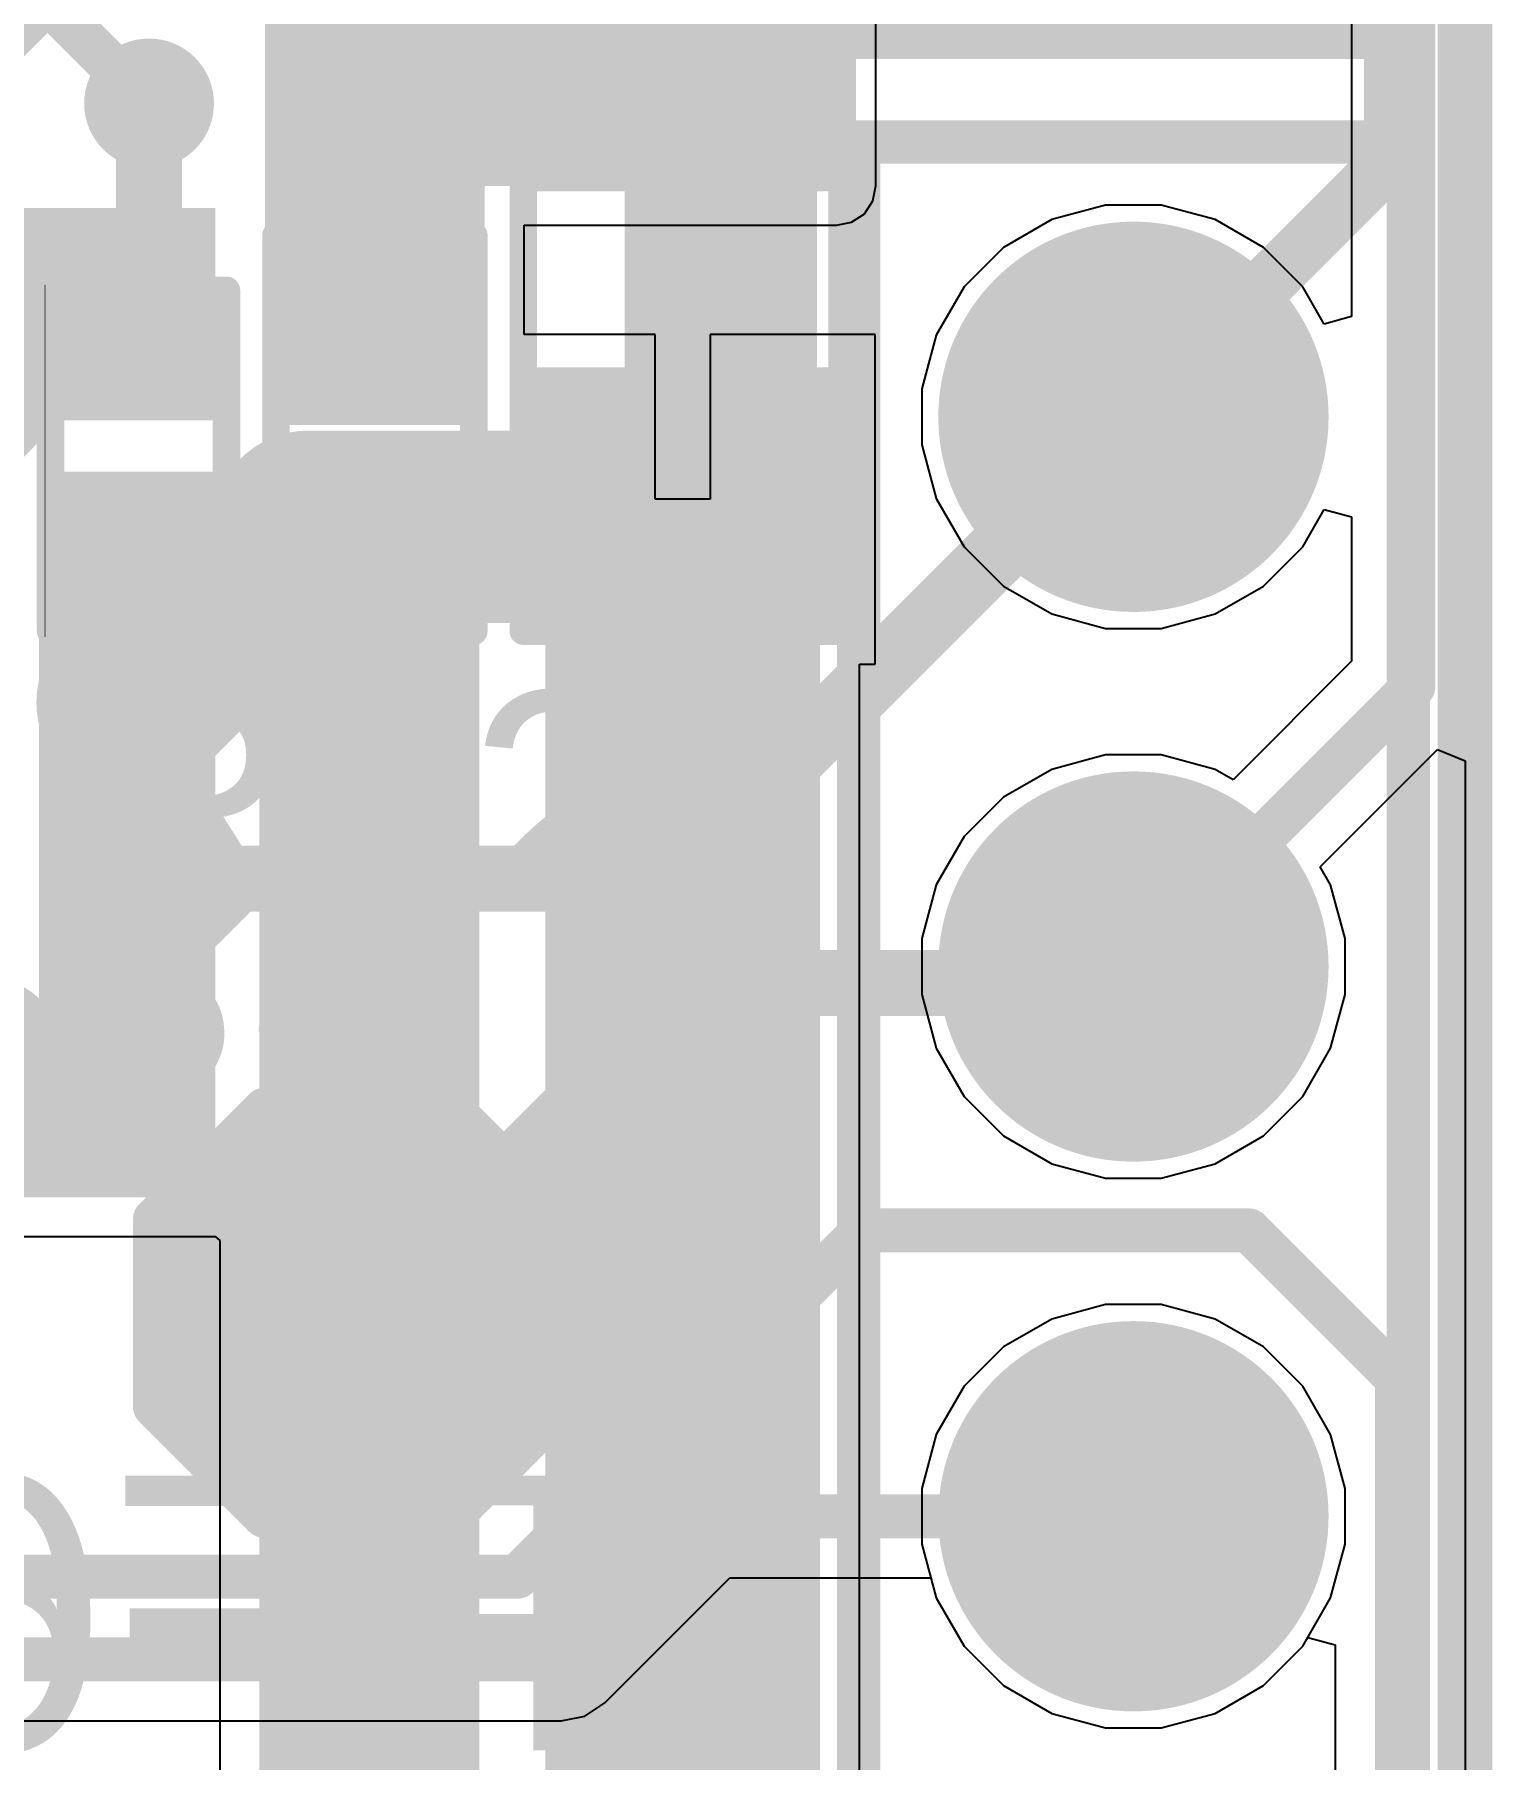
# Model space of a CAD drawing. Header units: millimetres. Extents: x -0.91 to 0.79, y -0.9 to 0.79.
# Drawn here: x 0.5272 to 0.7924, y -0.0312 to 0.2825 of the extents above; entities that cross this region are included whole.
import ezdxf

# ---------------------------------------------------------------- set-up
doc = ezdxf.new("R2010")
doc.units = ezdxf.units.MM
doc.header["$MEASUREMENT"] = 0
for name, color, linetype in [('BottomLayer', 5, 'Continuous'), ('BottomOverlay', 54, 'Continuous'), ('BottomPaste', 16, 'Continuous'), ('BottomSolder', 6, 'Continuous'), ('Mechanical2', 216, 'Continuous'), ('MultiLayer', 9, 'Continuous'), ('PadHoleLayer', 156, 'Continuous'), ('TopLayer', 1, 'Continuous'), ('TopOverlay', 2, 'Continuous'), ('TopPaste', 8, 'Continuous'), ('TopSolder', 216, 'Continuous'), ('ViaHoleLayer', 16, 'Continuous')]:
    doc.layers.add(name, color=color, linetype=linetype)
doc.styles.add('Arial', font='', dxfattribs={"height": 0.2})
doc.styles.get('Arial').set_extended_font_data('Arial')

# ---------------------------------------------------------------- blocks, each defined once
blk = doc.blocks.new('R___0402_4')
at = {"layer": 'TopLayer'}
for points in [[(-0.0275, -0.0125), (-0.0275, 0.0125), (-0.0095, 0.0125), (-0.0095, -0.0125)], [(0.0095, -0.0125), (0.0095, 0.0125), (0.0275, 0.0125), (0.0275, -0.0125)]]:
    blk.add_hatch(color=1, dxfattribs=at).paths.add_polyline_path(points)
at = {"layer": 'TopPaste'}
for points in [[(-0.0275, -0.0125), (-0.0275, 0.0125), (-0.0095, 0.0125), (-0.0095, -0.0125)], [(0.0095, -0.0125), (0.0095, 0.0125), (0.0275, 0.0125), (0.0275, -0.0125)]]:
    blk.add_hatch(color=8, dxfattribs=at).paths.add_polyline_path(points)
at = {"layer": 'TopSolder'}
for points in [[(-0.02967, -0.01467), (-0.02967, 0.01467), (-0.00733, 0.01467), (-0.00733, -0.01467)], [(0.00733, -0.01467), (0.00733, 0.01467), (0.02967, 0.01467), (0.02967, -0.01467)]]:
    blk.add_hatch(color=216, dxfattribs=at).paths.add_polyline_path(points)
at = {"layer": 'TopOverlay'}
for points, const_width in [([(0.031, 0.016), (-0.031, 0.016)], 0.005), ([(-0.031, -0.016), (-0.031, 0.016)], 0.005), ([(0.031, -0.016), (0.031, 0.016)], 0.005), ([(0.031, -0.016), (-0.031, -0.016)], 0.005), ([(0.032, -0.017), (-0.032, -0.017)], 0.000127)]:
    blk.add_lwpolyline(points, dxfattribs=dict(at, const_width=const_width))
for points, const_width in [([(-0.03225, 0.016, 1), (-0.02975, 0.016, 1)], 0.0025), ([(-0.03225, 0.016, 1), (-0.02975, 0.016, 1)], 0.0025), ([(0.02975, 0.016, 1), (0.03225, 0.016, 1)], 0.0025), ([(0.02975, 0.016, 1), (0.03225, 0.016, 1)], 0.0025), ([(-0.03225, -0.016, 1), (-0.02975, -0.016, 1)], 0.0025), ([(-0.03225, -0.016, 1), (-0.02975, -0.016, 1)], 0.0025), ([(0.02975, -0.016, 1), (0.03225, -0.016, 1)], 0.0025), ([(0.02975, -0.016, 1), (0.03225, -0.016, 1)], 0.0025), ([(-0.03203, -0.017, 1), (-0.03197, -0.017, 1)], 0.0000635), ([(0.03197, -0.017, 1), (0.03203, -0.017, 1)], 0.0000635)]:
    blk.add_lwpolyline(points, format="xyb", close=True, dxfattribs=dict(at, const_width=const_width))
blk = doc.blocks.new('RES_0805_11')
at = {"layer": 'TopLayer'}
for points in [[(-0.06, 0.025), (-0.02, 0.025), (-0.02, -0.025), (-0.06, -0.025)], [(0.02, 0.025), (0.06, 0.025), (0.06, -0.025), (0.02, -0.025)]]:
    blk.add_hatch(color=1, dxfattribs=at).paths.add_polyline_path(points)
at = {"layer": 'TopPaste'}
for points in [[(-0.06, 0.025), (-0.02, 0.025), (-0.02, -0.025), (-0.06, -0.025)], [(0.02, 0.025), (0.06, 0.025), (0.06, -0.025), (0.02, -0.025)]]:
    blk.add_hatch(color=8, dxfattribs=at).paths.add_polyline_path(points)
at = {"layer": 'TopSolder'}
for points in [[(-0.064, 0.029), (-0.016, 0.029), (-0.016, -0.029), (-0.064, -0.029)], [(0.016, 0.029), (0.064, 0.029), (0.064, -0.029), (0.016, -0.029)]]:
    blk.add_hatch(color=216, dxfattribs=at).paths.add_polyline_path(points)
at = {"layer": 'TopOverlay', "const_width": 0.005}
for points in [[(0.064, 0.029), (-0.064, 0.029)], [(-0.064, -0.029), (-0.064, 0.029)], [(0.064, -0.029), (0.064, 0.029)], [(0.064, -0.029), (-0.064, -0.029)]]:
    blk.add_lwpolyline(points, dxfattribs=at)
at = {"layer": 'TopOverlay', "const_width": 0.0025}
for points in [[(-0.06525, 0.029, 1), (-0.06275, 0.029, 1)], [(-0.06525, 0.029, 1), (-0.06275, 0.029, 1)], [(0.06275, 0.029, 1), (0.06525, 0.029, 1)], [(0.06275, 0.029, 1), (0.06525, 0.029, 1)], [(-0.06525, -0.029, 1), (-0.06275, -0.029, 1)], [(-0.06525, -0.029, 1), (-0.06275, -0.029, 1)], [(0.06275, -0.029, 1), (0.06525, -0.029, 1)], [(0.06275, -0.029, 1), (0.06525, -0.029, 1)]]:
    blk.add_lwpolyline(points, format="xyb", close=True, dxfattribs=at)
blk = doc.blocks.new('HDR1X2__B_39')
at = {"layer": 'BottomLayer'}
blk.add_hatch(color=5, dxfattribs=at).paths.add_polyline_path([(-0.02953, 0.02953), (0.02953, 0.02953), (0.02953, -0.02953), (-0.02953, -0.02953)])
h = blk.add_hatch(color=5, dxfattribs=at)
edge = h.paths.add_edge_path()
edge.add_arc((0.1, 0), 0.02953, 0, 360)
at = {"layer": 'BottomSolder'}
blk.add_hatch(color=6, dxfattribs=at).paths.add_polyline_path([(-0.03353, 0.03353), (0.03353, 0.03353), (0.03353, -0.03353), (-0.03353, -0.03353)])
h = blk.add_hatch(color=6, dxfattribs=at)
edge = h.paths.add_edge_path()
edge.add_arc((0.1, 0), 0.03353, 0, 360)
at = {"layer": 'MultiLayer'}
blk.add_hatch(color=9, dxfattribs=at).paths.add_polyline_path([(-0.02953, 0.02953), (0.02953, 0.02953), (0.02953, -0.02953), (-0.02953, -0.02953)])
h = blk.add_hatch(color=9, dxfattribs=at)
edge = h.paths.add_edge_path()
edge.add_arc((0.1, 0), 0.02953, 0, 360)
at = {"layer": 'PadHoleLayer'}
h = blk.add_hatch(color=156, dxfattribs=at)
edge = h.paths.add_edge_path()
edge.add_arc((0, 0), 0.01772, 0, 360)
h = blk.add_hatch(color=156, dxfattribs=at)
edge = h.paths.add_edge_path()
edge.add_arc((0.1, 0), 0.01772, 0, 360)
at = {"layer": 'TopLayer'}
blk.add_hatch(color=1, dxfattribs=at).paths.add_polyline_path([(-0.02953, 0.02953), (0.02953, 0.02953), (0.02953, -0.02953), (-0.02953, -0.02953)])
h = blk.add_hatch(color=1, dxfattribs=at)
edge = h.paths.add_edge_path()
edge.add_arc((0.1, 0), 0.02953, 0, 360)
at = {"layer": 'TopSolder'}
blk.add_hatch(color=216, dxfattribs=at).paths.add_polyline_path([(-0.03353, 0.03353), (0.03353, 0.03353), (0.03353, -0.03353), (-0.03353, -0.03353)])
h = blk.add_hatch(color=216, dxfattribs=at)
edge = h.paths.add_edge_path()
edge.add_arc((0.1, 0), 0.03353, 0, 360)
at = {"layer": 'BottomOverlay', "const_width": 0.00787}
for points in [[(-0.05, -0.05), (-0.05, 0.05)], [(0.15, 0.05), (-0.05, 0.05)], [(0.15, -0.05), (0.15, 0.05)], [(0.15, -0.05), (-0.05, -0.05)]]:
    blk.add_lwpolyline(points, dxfattribs=at)
at = {"layer": 'BottomOverlay', "const_width": 0.00394}
for points in [[(-0.05197, 0.05, 1), (-0.04803, 0.05, 1)], [(-0.05197, 0.05, 1), (-0.04803, 0.05, 1)], [(0.14803, 0.05, 1), (0.15197, 0.05, 1)], [(0.14803, 0.05, 1), (0.15197, 0.05, 1)], [(-0.05197, -0.05, 1), (-0.04803, -0.05, 1)], [(-0.05197, -0.05, 1), (-0.04803, -0.05, 1)], [(0.14803, -0.05, 1), (0.15197, -0.05, 1)], [(0.14803, -0.05, 1), (0.15197, -0.05, 1)]]:
    blk.add_lwpolyline(points, format="xyb", close=True, dxfattribs=at)
blk = doc.blocks.new('T__________B_49')
at = {"layer": 'BottomLayer'}
blk.add_hatch(color=5, dxfattribs=at).paths.add_polyline_path([(0.015, 0.03), (-0.015, 0.03), (-0.03, 0.015), (-0.03, -0.015), (-0.015, -0.03), (0.015, -0.03), (0.03, -0.015), (0.03, 0.015)])
at = {"layer": 'BottomPaste'}
blk.add_hatch(color=16, dxfattribs=at).paths.add_polyline_path([(0.015, 0.03), (-0.015, 0.03), (-0.03, 0.015), (-0.03, -0.015), (-0.015, -0.03), (0.015, -0.03), (0.03, -0.015), (0.03, 0.015)])
at = {"layer": 'BottomSolder'}
blk.add_hatch(color=6, dxfattribs=at).paths.add_polyline_path([(0.017, 0.034), (-0.017, 0.034), (-0.034, 0.017), (-0.034, -0.017), (-0.017, -0.034), (0.017, -0.034), (0.034, -0.017), (0.034, 0.017)])
at = {"layer": 'BottomOverlay', "const_width": 0.00787}
for points in [[(-0.037, 0.017), (-0.017, 0.037)], [(-0.017, 0.037), (0.017, 0.037)], [(-0.017, 0.037), (0.017, 0.037)], [(0.017, 0.037), (0.037, 0.017)], [(-0.037, -0.017), (-0.037, 0.017)], [(0.037, -0.017), (0.037, 0.017)], [(-0.037, -0.017), (-0.017, -0.037)], [(0.017, -0.037), (0.037, -0.017)], [(-0.017, -0.037), (0.017, -0.037)], [(-0.017, -0.037), (0.017, -0.037)]]:
    blk.add_lwpolyline(points, dxfattribs=at)
at = {"layer": 'BottomOverlay', "const_width": 0.00394}
for points in [[(-0.01897, 0.037, 1), (-0.01503, 0.037, 1)], [(-0.01897, 0.037, 1), (-0.01503, 0.037, 1)], [(-0.01897, 0.037, 1), (-0.01503, 0.037, 1)], [(0.01503, 0.037, 1), (0.01897, 0.037, 1)], [(0.01503, 0.037, 1), (0.01897, 0.037, 1)], [(0.01503, 0.037, 1), (0.01897, 0.037, 1)], [(-0.03897, 0.017, 1), (-0.03503, 0.017, 1)], [(-0.03897, 0.017, 1), (-0.03503, 0.017, 1)], [(0.03503, 0.017, 1), (0.03897, 0.017, 1)], [(0.03503, 0.017, 1), (0.03897, 0.017, 1)], [(-0.03897, -0.017, 1), (-0.03503, -0.017, 1)], [(-0.03897, -0.017, 1), (-0.03503, -0.017, 1)], [(0.03503, -0.017, 1), (0.03897, -0.017, 1)], [(0.03503, -0.017, 1), (0.03897, -0.017, 1)], [(-0.01897, -0.037, 1), (-0.01503, -0.037, 1)], [(-0.01897, -0.037, 1), (-0.01503, -0.037, 1)], [(-0.01897, -0.037, 1), (-0.01503, -0.037, 1)], [(0.01503, -0.037, 1), (0.01897, -0.037, 1)], [(0.01503, -0.037, 1), (0.01897, -0.037, 1)], [(0.01503, -0.037, 1), (0.01897, -0.037, 1)]]:
    blk.add_lwpolyline(points, format="xyb", close=True, dxfattribs=at)
blk = doc.blocks.new('LED_0402_56')
at = {"layer": 'TopLayer'}
for points in [[(-0.03091, 0.01417), (-0.0065, 0.01417), (-0.0065, -0.01417), (-0.03091, -0.01417)], [(0.0065, 0.01417), (0.03091, 0.01417), (0.03091, -0.01417), (0.0065, -0.01417)]]:
    blk.add_hatch(color=1, dxfattribs=at).paths.add_polyline_path(points)
at = {"layer": 'TopOverlay'}
blk.add_hatch(color=2, dxfattribs=at).paths.add_polyline_path([(0.037, -0.02), (0.061, -0.02), (0.061, 0.02), (0.037, 0.02)])
at = {"layer": 'TopPaste'}
for points in [[(-0.03091, 0.01417), (-0.0065, 0.01417), (-0.0065, -0.01417), (-0.03091, -0.01417)], [(0.0065, 0.01417), (0.03091, 0.01417), (0.03091, -0.01417), (0.0065, -0.01417)]]:
    blk.add_hatch(color=8, dxfattribs=at).paths.add_polyline_path(points)
at = {"layer": 'TopSolder'}
for points in [[(-0.03491, 0.01817), (-0.0025, 0.01817), (-0.0025, -0.01817), (-0.03491, -0.01817)], [(0.0025, 0.01817), (0.03491, 0.01817), (0.03491, -0.01817), (0.0025, -0.01817)]]:
    blk.add_hatch(color=216, dxfattribs=at).paths.add_polyline_path(points)
at = {"layer": 'TopOverlay', "const_width": 0.005}
for points in [[(-0.035, 0.018), (-0.035, -0.018)], [(-0.035, 0.018), (0.037, 0.018)], [(0.037, 0.018), (0.037, -0.018)], [(-0.035, -0.018), (0.037, -0.018)]]:
    blk.add_lwpolyline(points, dxfattribs=at)
at = {"layer": 'TopOverlay', "const_width": 0.0025}
for points in [[(-0.03625, 0.018, 1), (-0.03375, 0.018, 1)], [(-0.03625, 0.018, 1), (-0.03375, 0.018, 1)], [(0.03575, 0.018, 1), (0.03825, 0.018, 1)], [(0.03575, 0.018, 1), (0.03825, 0.018, 1)], [(-0.03625, -0.018, 1), (-0.03375, -0.018, 1)], [(-0.03625, -0.018, 1), (-0.03375, -0.018, 1)], [(0.03575, -0.018, 1), (0.03825, -0.018, 1)], [(0.03575, -0.018, 1), (0.03825, -0.018, 1)]]:
    blk.add_lwpolyline(points, format="xyb", close=True, dxfattribs=at)
blk = doc.blocks.new('HDR1X4__B_60')
at = {"layer": 'BottomLayer'}
blk.add_hatch(color=5, dxfattribs=at).paths.add_polyline_path([(-0.0315, 0.0315), (0.0315, 0.0315), (0.0315, -0.0315), (-0.0315, -0.0315)])
h = blk.add_hatch(color=5, dxfattribs=at)
edge = h.paths.add_edge_path()
edge.add_arc((0.1, 0), 0.0315, 0, 360)
h = blk.add_hatch(color=5, dxfattribs=at)
edge = h.paths.add_edge_path()
edge.add_arc((0.2, 0), 0.0315, 0, 360)
h = blk.add_hatch(color=5, dxfattribs=at)
edge = h.paths.add_edge_path()
edge.add_arc((0.3, 0), 0.0315, 0, 360)
at = {"layer": 'BottomSolder'}
blk.add_hatch(color=6, dxfattribs=at).paths.add_polyline_path([(-0.0355, 0.0355), (0.0355, 0.0355), (0.0355, -0.0355), (-0.0355, -0.0355)])
h = blk.add_hatch(color=6, dxfattribs=at)
edge = h.paths.add_edge_path()
edge.add_arc((0.1, 0), 0.0355, 0, 360)
h = blk.add_hatch(color=6, dxfattribs=at)
edge = h.paths.add_edge_path()
edge.add_arc((0.2, 0), 0.0355, 0, 360)
h = blk.add_hatch(color=6, dxfattribs=at)
edge = h.paths.add_edge_path()
edge.add_arc((0.3, 0), 0.0355, 0, 360)
at = {"layer": 'MultiLayer'}
blk.add_hatch(color=9, dxfattribs=at).paths.add_polyline_path([(-0.0315, 0.0315), (0.0315, 0.0315), (0.0315, -0.0315), (-0.0315, -0.0315)])
h = blk.add_hatch(color=9, dxfattribs=at)
edge = h.paths.add_edge_path()
edge.add_arc((0.1, 0), 0.0315, 0, 360)
h = blk.add_hatch(color=9, dxfattribs=at)
edge = h.paths.add_edge_path()
edge.add_arc((0.2, 0), 0.0315, 0, 360)
h = blk.add_hatch(color=9, dxfattribs=at)
edge = h.paths.add_edge_path()
edge.add_arc((0.3, 0), 0.0315, 0, 360)
at = {"layer": 'PadHoleLayer'}
h = blk.add_hatch(color=156, dxfattribs=at)
edge = h.paths.add_edge_path()
edge.add_arc((0, 0), 0.0187, 0, 360)
h = blk.add_hatch(color=156, dxfattribs=at)
edge = h.paths.add_edge_path()
edge.add_arc((0.1, 0), 0.0187, 0, 360)
h = blk.add_hatch(color=156, dxfattribs=at)
edge = h.paths.add_edge_path()
edge.add_arc((0.2, 0), 0.0187, 0, 360)
h = blk.add_hatch(color=156, dxfattribs=at)
edge = h.paths.add_edge_path()
edge.add_arc((0.3, 0), 0.0187, 0, 360)
at = {"layer": 'TopLayer'}
blk.add_hatch(color=1, dxfattribs=at).paths.add_polyline_path([(-0.0315, 0.0315), (0.0315, 0.0315), (0.0315, -0.0315), (-0.0315, -0.0315)])
h = blk.add_hatch(color=1, dxfattribs=at)
edge = h.paths.add_edge_path()
edge.add_arc((0.1, 0), 0.0315, 0, 360)
h = blk.add_hatch(color=1, dxfattribs=at)
edge = h.paths.add_edge_path()
edge.add_arc((0.2, 0), 0.0315, 0, 360)
h = blk.add_hatch(color=1, dxfattribs=at)
edge = h.paths.add_edge_path()
edge.add_arc((0.3, 0), 0.0315, 0, 360)
at = {"layer": 'TopSolder'}
blk.add_hatch(color=216, dxfattribs=at).paths.add_polyline_path([(-0.0355, 0.0355), (0.0355, 0.0355), (0.0355, -0.0355), (-0.0355, -0.0355)])
h = blk.add_hatch(color=216, dxfattribs=at)
edge = h.paths.add_edge_path()
edge.add_arc((0.1, 0), 0.0355, 0, 360)
h = blk.add_hatch(color=216, dxfattribs=at)
edge = h.paths.add_edge_path()
edge.add_arc((0.2, 0), 0.0355, 0, 360)
h = blk.add_hatch(color=216, dxfattribs=at)
edge = h.paths.add_edge_path()
edge.add_arc((0.3, 0), 0.0355, 0, 360)
at = {"layer": 'BottomOverlay', "const_width": 0.00787}
for points in [[(-0.05, 0.05), (-0.05, -0.05)], [(-0.05, 0.05), (0.35, 0.05)], [(0.35, 0.05), (0.35, -0.05)], [(-0.05, -0.05), (0.35, -0.05)]]:
    blk.add_lwpolyline(points, dxfattribs=at)
at = {"layer": 'BottomOverlay', "const_width": 0.00394}
for points in [[(-0.05197, 0.05, 1), (-0.04803, 0.05, 1)], [(-0.05197, 0.05, 1), (-0.04803, 0.05, 1)], [(0.34803, 0.05, 1), (0.35197, 0.05, 1)], [(0.34803, 0.05, 1), (0.35197, 0.05, 1)], [(-0.05197, -0.05, 1), (-0.04803, -0.05, 1)], [(-0.05197, -0.05, 1), (-0.04803, -0.05, 1)], [(0.34803, -0.05, 1), (0.35197, -0.05, 1)], [(0.34803, -0.05, 1), (0.35197, -0.05, 1)]]:
    blk.add_lwpolyline(points, format="xyb", close=True, dxfattribs=at)

msp = doc.modelspace()

# ---------------------------------------------------------------- hatches: boundary and pattern name
at = {"layer": 'BottomLayer'}
h = msp.add_hatch(color=5, dxfattribs=at)
edge = h.paths.add_edge_path()
edge.add_arc((0.548, 0.27), 0.01181, 0, 360)
h = msp.add_hatch(color=5, dxfattribs=at)
edge = h.paths.add_edge_path()
edge.add_arc((0.652, 0.193), 0.01181, 0, 360)
h = msp.add_hatch(color=5, dxfattribs=at)
edge = h.paths.add_edge_path()
edge.add_arc((0.545, 0.161), 0.01181, 0, 360)
at = {"layer": 'TopLayer'}
for points in [[(0.60908, 0.298), (0.56908, 0.298), (0.56908, 0.215), (0.60908, 0.215)], [(0.56908, 0.255), (0.67308, 0.255), (0.67308, 0.298), (0.56908, 0.298)], [(0.48708, 0.213), (0.56008, 0.213), (0.56008, 0.251), (0.48708, 0.251)], [(0.62008, -0.089), (0.67008, -0.089), (0.67008, 0.218), (0.62008, 0.218)], [(0.528, 0.078), (0.56008, 0.078), (0.56008, 0.203), (0.528, 0.203)], [(0.56808, 0.171), (0.60808, 0.171), (0.60808, 0.203), (0.56808, 0.203)], [(0.56, 0.071), (0.56, 0.106), (0.464, 0.106), (0.464, 0.071)]]:
    msp.add_hatch(color=1, dxfattribs=at).paths.add_polyline_path(points)
h = msp.add_hatch(color=1, dxfattribs=at)
edge = h.paths.add_edge_path()
edge.add_arc((0.548, 0.27), 0.01181, 0, 360)
h = msp.add_hatch(color=1, dxfattribs=at)
edge = h.paths.add_edge_path()
edge.add_arc((0.652, 0.193), 0.01181, 0, 360)
h = msp.add_hatch(color=1, dxfattribs=at)
edge = h.paths.add_edge_path()
edge.add_arc((0.545, 0.161), 0.01181, 0, 360)
at = {"layer": 'ViaHoleLayer'}
h = msp.add_hatch(color=16, dxfattribs=at)
edge = h.paths.add_edge_path()
edge.add_arc((0.548, 0.27), 0.00591, 0, 360)
h = msp.add_hatch(color=16, dxfattribs=at)
edge = h.paths.add_edge_path()
edge.add_arc((0.652, 0.193), 0.00591, 0, 360)
h = msp.add_hatch(color=16, dxfattribs=at)
edge = h.paths.add_edge_path()
edge.add_arc((0.545, 0.161), 0.00591, 0, 360)

# ---------------------------------------------------------------- linework, layer by layer
at = {"layer": 'BottomLayer'}
for p, q in [((0.63093, -0.02093), (0.65365, 0.00178)), ((0.65365, 0.00178), (0.69023, 0.00178)), ((0.69023, 0.00178), (0.69121, -0.00186)), ((0.69121, -0.00186), (0.69627, -0.01064)), ((0.75788, -0.01064), (0.75878, -0.00908)), ((0.75878, -0.00908), (0.76378, -0.01042)), ((0.69627, -0.01064), (0.70344, -0.0178)), ((0.75072, -0.0178), (0.75788, -0.01064)), ((0.76378, -0.01042), (0.76378, -0.03443)), ((0.70344, -0.0178), (0.71222, -0.02287)), ((0.74194, -0.02287), (0.75072, -0.0178)), ((0.62729, -0.02336), (0.63093, -0.02093)), ((0.44435, -0.02422), (0.623, -0.02422)), ((0.623, -0.02422), (0.62729, -0.02336)), ((0.623, -0.02422), (0.623, -0.02422)), ((0.71222, -0.02287), (0.72201, -0.0255)), ((0.73215, -0.0255), (0.74194, -0.02287)), ((0.72201, -0.0255), (0.73215, -0.0255))]:
    msp.add_line(p, q, dxfattribs=at)
for points, const_width in [([(0.48021, 0.25824), (0.5735, 0.35153)], 0.035), ([(0.774, 0.25992), (0.774, 0.358)], 0.01), ([(0.652, 0.193), (0.652, 0.303)], 0.035), ([(0.548, 0.23789), (0.548, 0.27)], 0.012), ([(0.72708, 0.213), (0.774, 0.25992)], 0.01), ([(0.4274, 0.11299), (0.548, 0.23789)], 0.012), ([(0.64308, 0.129), (0.72708, 0.213)], 0.012), ([(0.545, 0.161), (0.577, 0.193)], 0.035), ([(0.577, 0.193), (0.652, 0.193)], 0.035), ([(0.485, 0.05), (0.564, 0.129)], 0.012), ([(0.564, 0.129), (0.64308, 0.129)], 0.012), ([(0.72408, 0.11), (0.72708, 0.113)], 0.012), ([(0.58704, 0.04904), (0.648, 0.11)], 0.012), ([(0.648, 0.11), (0.72408, 0.11)], 0.012), ([(0.615, 0.002), (0.678, 0.065)], 0.008), ([(0.678, 0.065), (0.74808, 0.065)], 0.008), ([(0.74808, 0.065), (0.775, 0.03808)], 0.008), ([(0.58704, 0.04904), (0.58704, 0.04904)], 0.012), ([(0.775, -0.03908), (0.775, 0.03808)], 0.008), ([(0.623, -0.013), (0.649, 0.013)], 0.008), ([(0.649, 0.013), (0.72708, 0.013)], 0.008), ([(0.28021, 0.002), (0.615, 0.002)], 0.008), ([(0.274, -0.013), (0.623, -0.013)], 0.008)]:
    msp.add_lwpolyline(points, dxfattribs=dict(at, const_width=const_width))
for points, const_width in [([(0.545, 0.27, 1), (0.551, 0.27, 1)], 0.006), ([(0.7715, 0.25992, 1), (0.7765, 0.25992, 1)], 0.005), ([(0.7715, 0.25992, 1), (0.7765, 0.25992, 1)], 0.005), ([(0.545, 0.23789, 1), (0.551, 0.23789, 1)], 0.006), ([(0.545, 0.23789, 1), (0.551, 0.23789, 1)], 0.006), ([(0.72408, 0.213, 1), (0.73008, 0.213, 1)], 0.006), ([(0.72458, 0.213, 1), (0.72958, 0.213, 1)], 0.005), ([(0.56825, 0.193, 1), (0.58575, 0.193, 1)], 0.0175), ([(0.56825, 0.193, 1), (0.58575, 0.193, 1)], 0.0175), ([(0.64325, 0.193, 1), (0.66075, 0.193, 1)], 0.0175), ([(0.64325, 0.193, 1), (0.66075, 0.193, 1)], 0.0175), ([(0.53625, 0.161, 1), (0.55375, 0.161, 1)], 0.0175), ([(0.561, 0.129, 1), (0.567, 0.129, 1)], 0.006), ([(0.561, 0.129, 1), (0.567, 0.129, 1)], 0.006), ([(0.64008, 0.129, 1), (0.64608, 0.129, 1)], 0.006), ([(0.64008, 0.129, 1), (0.64608, 0.129, 1)], 0.006), ([(0.72408, 0.113, 1), (0.73008, 0.113, 1)], 0.006), ([(0.645, 0.11, 1), (0.651, 0.11, 1)], 0.006), ([(0.645, 0.11, 1), (0.651, 0.11, 1)], 0.006), ([(0.72108, 0.11, 1), (0.72708, 0.11, 1)], 0.006), ([(0.72108, 0.11, 1), (0.72708, 0.11, 1)], 0.006), ([(0.676, 0.065, 1), (0.68, 0.065, 1)], 0.004), ([(0.676, 0.065, 1), (0.68, 0.065, 1)], 0.004), ([(0.74608, 0.065, 1), (0.75008, 0.065, 1)], 0.004), ([(0.74608, 0.065, 1), (0.75008, 0.065, 1)], 0.004), ([(0.58404, 0.04904, 1), (0.59004, 0.04904, 1)], 0.006), ([(0.58404, 0.04904, 1), (0.59004, 0.04904, 1)], 0.006), ([(0.58404, 0.04904, 1), (0.59004, 0.04904, 1)], 0.006), ([(0.773, 0.03808, 1), (0.777, 0.03808, 1)], 0.004), ([(0.773, 0.03808, 1), (0.777, 0.03808, 1)], 0.004), ([(0.647, 0.013, 1), (0.651, 0.013, 1)], 0.004), ([(0.647, 0.013, 1), (0.651, 0.013, 1)], 0.004), ([(0.72508, 0.013, 1), (0.72908, 0.013, 1)], 0.004), ([(0.613, 0.002, 1), (0.617, 0.002, 1)], 0.004), ([(0.613, 0.002, 1), (0.617, 0.002, 1)], 0.004), ([(0.621, -0.013, 1), (0.625, -0.013, 1)], 0.004), ([(0.621, -0.013, 1), (0.625, -0.013, 1)], 0.004)]:
    msp.add_lwpolyline(points, format="xyb", close=True, dxfattribs=dict(at, const_width=const_width))
at = {"layer": 'Mechanical2', "const_width": 0.01}
msp.add_lwpolyline([(0.7874, 0.786), (0.7874, -0.7888)], dxfattribs=at)
at = {"layer": 'TopLayer'}
for p, q in [((0.76678, 0.31973), (0.76678, 0.23122)), ((0.68022, 0.255), (0.68022, 0.298)), ((0.67967, 0.25227), (0.68022, 0.255)), ((0.67813, 0.24995), (0.67967, 0.25227)), ((0.72201, 0.2515), (0.71222, 0.24887)), ((0.73215, 0.2515), (0.72201, 0.2515)), ((0.74194, 0.24887), (0.73215, 0.2515)), ((0.67308, 0.24786), (0.67581, 0.24841)), ((0.67581, 0.24841), (0.67813, 0.24995)), ((0.71222, 0.24887), (0.70344, 0.2438)), ((0.75072, 0.2438), (0.74194, 0.24887)), ((0.61622, 0.228), (0.61622, 0.24786)), ((0.61622, 0.24786), (0.67308, 0.24786)), ((0.70344, 0.2438), (0.69627, 0.23664)), ((0.75788, 0.23664), (0.75072, 0.2438)), ((0.69627, 0.23664), (0.69121, 0.22786)), ((0.76178, 0.22988), (0.75788, 0.23664)), ((0.76678, 0.23122), (0.76178, 0.22988)), ((0.64008, 0.228), (0.61622, 0.228)), ((0.64008, 0.198), (0.64008, 0.228)), ((0.68008, 0.228), (0.65008, 0.228)), ((0.65008, 0.228), (0.65008, 0.198)), ((0.68008, 0.168), (0.68008, 0.228)), ((0.69121, 0.22786), (0.68858, 0.21807)), ((0.68858, 0.21807), (0.68858, 0.20793)), ((0.68858, 0.20793), (0.69121, 0.19814)), ((0.65008, 0.198), (0.64008, 0.198)), ((0.69121, 0.19814), (0.69627, 0.18936)), ((0.75788, 0.18936), (0.76178, 0.19612)), ((0.76178, 0.19612), (0.76678, 0.19478)), ((0.76678, 0.19478), (0.76678, 0.16857)), ((0.69627, 0.18936), (0.70344, 0.1822)), ((0.75072, 0.1822), (0.75788, 0.18936)), ((0.70344, 0.1822), (0.71222, 0.17713)), ((0.74194, 0.17713), (0.75072, 0.1822)), ((0.71222, 0.17713), (0.72201, 0.1745)), ((0.73215, 0.1745), (0.74194, 0.17713)), ((0.72201, 0.1745), (0.73215, 0.1745)), ((0.67722, -0.089), (0.67722, 0.168)), ((0.67722, 0.168), (0.68008, 0.168)), ((0.76678, 0.16857), (0.7452, 0.14699)), ((0.72201, 0.1515), (0.71222, 0.14887)), ((0.73215, 0.1515), (0.72201, 0.1515)), ((0.74194, 0.14887), (0.73215, 0.1515)), ((0.76107, 0.13113), (0.7824, 0.15246)), ((0.7824, 0.15246), (0.7874, 0.15039)), ((0.71222, 0.14887), (0.70344, 0.1438)), ((0.7452, 0.14699), (0.74194, 0.14887)), ((0.7874, 0.15039), (0.7874, -0.19564)), ((0.70344, 0.1438), (0.69627, 0.13664)), ((0.69627, 0.13664), (0.69121, 0.12786)), ((0.76295, 0.12786), (0.76107, 0.13113)), ((0.69121, 0.12786), (0.68858, 0.11807)), ((0.76557, 0.11807), (0.76295, 0.12786)), ((0.68858, 0.11807), (0.68858, 0.10793)), ((0.76557, 0.10793), (0.76557, 0.11807)), ((0.68858, 0.10793), (0.69121, 0.09814)), ((0.76295, 0.09814), (0.76557, 0.10793)), ((0.69121, 0.09814), (0.69627, 0.08936)), ((0.75788, 0.08936), (0.76295, 0.09814)), ((0.69627, 0.08936), (0.70344, 0.0822)), ((0.75072, 0.0822), (0.75788, 0.08936)), ((0.70344, 0.0822), (0.71222, 0.07713)), ((0.74194, 0.07713), (0.75072, 0.0822)), ((0.71222, 0.07713), (0.72201, 0.0745)), ((0.73215, 0.0745), (0.74194, 0.07713)), ((0.72201, 0.0745), (0.73215, 0.0745)), ((0.464, 0.06386), (0.56, 0.06386)), ((0.56, 0.06386), (0.56085, 0.06317)), ((0.56085, 0.06317), (0.56085, -0.06586)), ((0.72201, 0.0515), (0.71222, 0.04887)), ((0.73215, 0.0515), (0.72201, 0.0515)), ((0.74194, 0.04887), (0.73215, 0.0515)), ((0.71222, 0.04887), (0.70344, 0.0438)), ((0.75072, 0.0438), (0.74194, 0.04887)), ((0.70344, 0.0438), (0.69627, 0.03664)), ((0.75788, 0.03664), (0.75072, 0.0438)), ((0.69627, 0.03664), (0.69121, 0.02786)), ((0.76295, 0.02786), (0.75788, 0.03664)), ((0.69121, 0.02786), (0.68858, 0.01807)), ((0.76557, 0.01807), (0.76295, 0.02786)), ((0.68858, 0.01807), (0.68858, 0.00793)), ((0.76557, 0.00793), (0.76557, 0.01807)), ((0.68858, 0.00793), (0.69121, -0.00186)), ((0.76295, -0.00186), (0.76557, 0.00793)), ((0.69121, -0.00186), (0.69627, -0.01064)), ((0.75788, -0.01064), (0.76295, -0.00186)), ((0.69627, -0.01064), (0.70344, -0.0178)), ((0.75072, -0.0178), (0.75788, -0.01064)), ((0.70344, -0.0178), (0.71222, -0.02287)), ((0.74194, -0.02287), (0.75072, -0.0178)), ((0.71222, -0.02287), (0.72201, -0.0255)), ((0.73215, -0.0255), (0.74194, -0.02287)), ((0.72201, -0.0255), (0.73215, -0.0255))]:
    msp.add_line(p, q, dxfattribs=at)
for points, const_width in [([(0.778, 0.16392), (0.778, 0.348)], 0.008), ([(0.489, 0.329), (0.548, 0.27)], 0.008), ([(0.64508, 0.18608), (0.652, 0.193)], 0.02), ([(0.58808, -0.10408), (0.58808, 0.179)], 0.04), ([(0.64508, 0.182), (0.64508, 0.18608)], 0.02), ([(0.645, -0.102), (0.645, 0.18192)], 0.025), ([(0.645, 0.18192), (0.64508, 0.182)], 0.02), ([(0.545, 0.161), (0.546, 0.161)], 0.02), ([(0.546, 0.161), (0.547, 0.16)], 0.02), ([(0.72708, 0.113), (0.778, 0.16392)], 0.008)]:
    msp.add_lwpolyline(points, dxfattribs=dict(at, const_width=const_width))
for points, const_width in [([(0.546, 0.27, 1), (0.55, 0.27, 1)], 0.004), ([(0.647, 0.193, 1), (0.657, 0.193, 1)], 0.01), ([(0.57808, 0.179, 1), (0.59808, 0.179, 1)], 0.02), ([(0.64008, 0.18608, 1), (0.65008, 0.18608, 1)], 0.01), ([(0.64008, 0.18608, 1), (0.65008, 0.18608, 1)], 0.01), ([(0.63875, 0.18192, 1), (0.65125, 0.18192, 1)], 0.0125), ([(0.64, 0.18192, 1), (0.65, 0.18192, 1)], 0.01), ([(0.64008, 0.182, 1), (0.65008, 0.182, 1)], 0.01), ([(0.64008, 0.182, 1), (0.65008, 0.182, 1)], 0.01), ([(0.54, 0.161, 1), (0.55, 0.161, 1)], 0.01), ([(0.541, 0.161, 1), (0.551, 0.161, 1)], 0.01), ([(0.541, 0.161, 1), (0.551, 0.161, 1)], 0.01), ([(0.542, 0.16, 1), (0.552, 0.16, 1)], 0.01), ([(0.776, 0.16392, 1), (0.78, 0.16392, 1)], 0.004), ([(0.776, 0.16392, 1), (0.78, 0.16392, 1)], 0.004), ([(0.72508, 0.113, 1), (0.72908, 0.113, 1)], 0.004)]:
    msp.add_lwpolyline(points, format="xyb", close=True, dxfattribs=dict(at, const_width=const_width))

# ---------------------------------------------------------------- block references
for name, p, rotation in [('HDR1X2__B_39', (0.72708, 0.432), 270), ('RES_0805_11', (0.64508, 0.238), 270), ('LED_0402_56', (0.58908, 0.209), 90), ('HDR1X4__B_60', (0.72708, -0.087), 90), ('R___0402_4', (0.54608, 0.205), 270)]:
    msp.add_blockref(name, p, dxfattribs=dict(rotation=rotation))
msp.add_blockref('T__________B_49', (0.586, 0.05))

# ---------------------------------------------------------------- texts
at = {"layer": 'BottomOverlay', "style": 'Arial', "text_generation_flag": 2}
msp.add_text('PF6', height=0.05, rotation=360, dxfattribs=at).set_placement((0.63012, -0.0296))
at = {"layer": 'TopOverlay', "style": 'Arial'}
for s, p in [('R22', (0.53468, 0.12301)), ('C23', (0.49368, 0.07101))]:
    msp.add_text(s, height=0.04, dxfattribs=at).set_placement(p)

doc.saveas('drawing.dxf')
